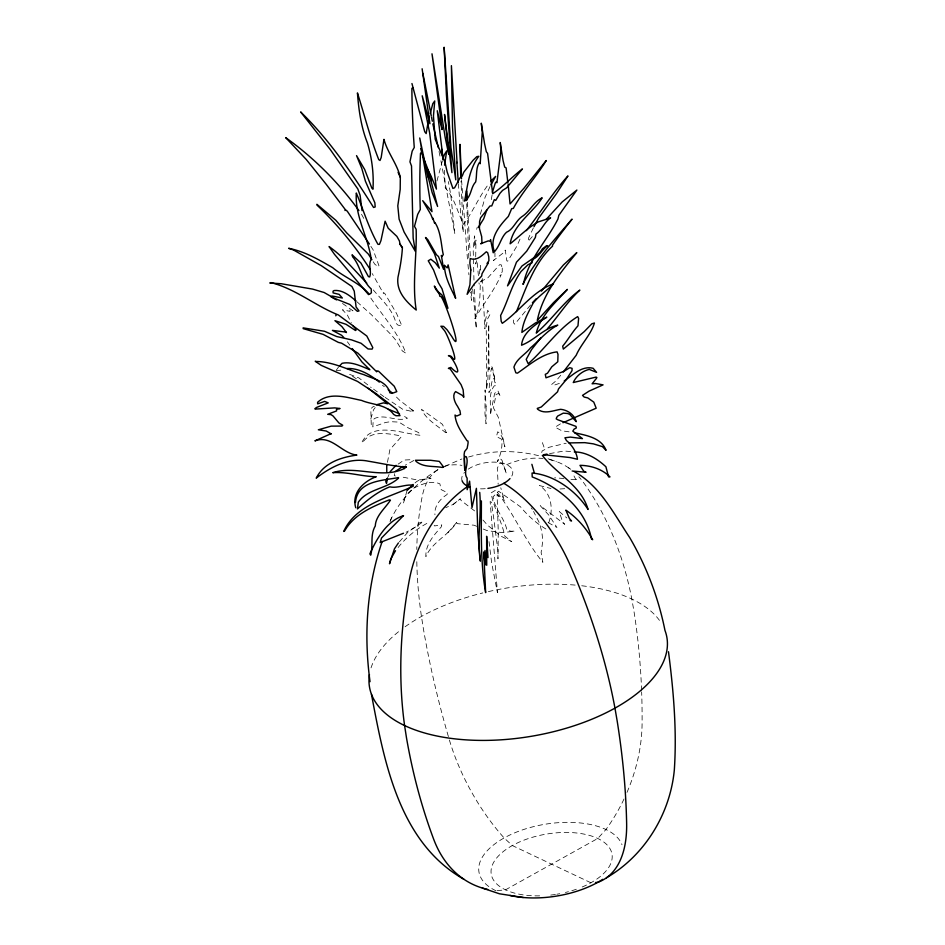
<?xml version="1.0" encoding="UTF-8"?>
<svg xmlns="http://www.w3.org/2000/svg" width="945" height="945" viewBox="0 0 945 945"><rect width="100%" height="100%" fill="white"/><g stroke="black" fill="none" stroke-linecap="round" stroke-linejoin="round"><path stroke-width="0.71" stroke-dasharray="4.72 3.54" d="M482.34 278.551L484.88 328.777L485.6 319.646L487.691 310.232L490.124 314.177L487.325 319.434L486.25 327.738L486.592 388.241L486.592 383.989M444.363 170.265L445.284 187.937C454.864 198.426 457.486 212.282 463.582 224.461C472.807 211.739 479.044 196.737 488.719 183.968M475.701 256.827L475.973 240.065L474.756 246.799L474.591 244.613A6.698 0.933 85.3 0 1 474.992 238.872L474.496 235.884L473.197 249.22L473.965 280.098M479.41 274.003L480.332 265.58L480.438 273.14M492.097 194.977L490.928 202.041M476.67 260.725L475.725 264.009L475.678 258.186M436.956 180.979L442.319 161.052M486.592 387.993L487.856 381.792L488.778 324.253L488.967 369.873L489.415 367.026L490.845 365.762L492.416 367.487L495.523 382.819M387.45 462.318L389.895 449.607L401.318 436.779L400.207 435.81C387.592 433.401 370.452 430.022 362.384 442.921L361.77 442.65C372.082 420.69 403.066 433.92 420.655 435.314L418.564 432.562L408.476 428.002L398.896 422.108L390.746 421.683L385.513 422.462L372.803 426.904L373.251 420.324L374.244 418.635C385.04 413.461 396.357 422.261 407.449 418.257L401.779 414.796M548.773 522.656C553.486 509.875 551.821 493.243 539.371 485.541L550.947 488.494M541.733 452.572L542.158 450.978L549.045 447.28L566.22 443.217M476.658 229.328L477.249 227.166M481.489 279.897L480.981 282.283M407.071 490.443L403.397 503.378L404.33 498.889L406.633 494.294L412.717 489.061M394.49 473.669L394.254 475.548L395.329 475.996M480.343 214.314L485.116 197.186L490.231 186.153M370.783 418.966L373.511 409.823L375.2 407.626M486.604 387.474L486.911 388.029M390.25 521.002C399.912 498.665 418.741 481.241 439.319 468.803A110.789 56.05 60.9 0 0 422.38 495.664A401.259 202.986 60.9 0 0 416.792 549.482M390.025 521.534L391.655 517.447M388.017 476.894L389.068 474.414M519.998 239.12L516.832 246.208L507.678 261.21L506.827 260.82L505.256 250.059L504.406 252.079L493.361 260.536L494.979 259.249L494.944 252.941M533.37 227.922L528.645 237.845L528.031 241.518L533.76 234.927M338.617 366.943L336.467 369.908M530.558 304.999L514.741 324.194L513.596 322.918L513.218 317.579M476.67 526.294L474.036 525.207L457.486 523.672L456.482 522.644C448.143 535.732 432.125 542.076 425.888 556.581C425.285 544.745 433.849 535.154 441.244 526.92L441.74 524.9L434.582 525.94L434.157 525.29M398.093 547.545C406.61 536.772 417.678 527.96 429.94 521.805M560.728 375.248L556.298 380.622L551.549 384.556L554.585 385.017L559.664 383.304M447.918 532.637L456.482 522.644M399.322 541.898L408.075 531.952L423.265 521.664L419.013 523.034L415.847 526.837L406.09 532.283M474.614 510.914L461.16 500.555L460.227 498.877L453.175 504.441L445.662 507.701M453.175 504.441L460.227 498.877M415.056 482.942C419.273 478.442 425.581 479.446 431.074 478.56L427.412 477.532L424.801 479.694L416.497 479.788L400.81 476.776M398.14 464.113L404.141 460.05L411.559 459.66L413.497 460.711L405.192 465.223M560.432 423.856L555.105 427.164L561.838 430.79L571.76 432.219M385.123 397.384L402.724 409.303L412.044 411.488L413.367 410.851M413.733 488.187C421.458 484.218 431.381 480.048 439.874 483.852L441.173 489.64L447.41 492.688L447.068 494.542C440.122 498.818 434.074 506.189 434.936 514.789M445.024 466.145L461.869 458.963M468.59 457.026C491.577 450.127 516.561 449.914 539.749 455.998M549.577 453.624L564.13 451.001L572.847 451.757M564.72 488.695L559.369 489.026M336.042 370.83L341.677 369.991M489.014 541.603L491.66 562.948L497.46 592.633L490.136 501.523L491.353 502.197L493.727 518.25L497.885 550.333L497.956 558.826L498.263 531.988L497.094 494.377L499.232 496.68L502.35 496.16L504.382 500.767L500.779 487.762M497.153 890.662L505.492 889.836L597.748 838.475L605.946 829.533A138.005 97.146 -64.7 0 0 624.739 797.462M412.044 411.488L412.02 410.555L413.591 411.004L409.941 408.299M563.929 478.501L554.632 477.816M570.945 479.304L577.927 479.895L575.576 479.044L573.178 474.402M548.065 458.786L556.392 461.585M483.226 529.023L487.171 530.653L502.622 532.637L514.848 531.114L511.021 531.255L506.957 530.18C504.465 517.919 494.613 509.166 493.101 496.81L498.547 491.199L520.53 506.863C527.912 515.816 537.315 524.239 547.545 529.932M590.897 882.772L512.332 845.551L504.122 837.955A138.005 69.812 60.9 0 1 449.159 739.214A673.301 340.602 60.9 0 1 423.395 628.768L421.446 616.459A401.259 202.986 60.9 0 1 416.792 560.598M342.48 303.451L353.005 310.858L349.898 309.641L350.052 311.366L342.409 309.771L347.252 314.756L351.327 322.966M568.453 467.74L570.804 469.299M373.523 389.127L383.93 396.664M548.1 522.609L556.959 527.487L548.726 515.025L540.209 505.622L564.732 524.298L562.629 522.042L559.239 511.54L566.858 517.931M382.441 385.276L384.32 386.67M356.395 378.839L349.532 374.326L358.982 377.976L371.208 387.58M357.009 301.821L371.397 314.709L391.265 334.825L395.766 340.141L402.346 350.949L405.854 353.206C397.963 331.801 381.615 314.791 369.341 295.809M412.906 410.532L399.723 400.314L394.171 394.774M479.233 284.209L478.973 282.827M373.275 289.926C381.827 300.203 393.026 309.629 395.943 323.225L397.975 325.115L401.956 325.99L396.605 313.575L384.981 293.765L383.611 292.596L383.434 293.422L372.236 273.589M497.094 494.377L499.232 496.68M482.966 520.01L487.49 525.148L501.133 536.228L511.765 541.709L504.807 536.134C501.889 521.108 493.408 507.985 491.152 492.877L495.676 490.136C513.56 512.887 524.522 540.032 542.867 562.322L541.119 552.494L542.832 540.776L541.875 532.271L539.749 523.636L533.559 511.446M531.196 507.867L532.318 509.331M347.382 341.795L349.839 345.197M370.889 246.361L373.133 249.87L378.933 265.639L378.354 266.785L374.811 264.246L372.637 260.832M363.754 218.389L361.002 213.322M542.383 442.614L544.722 449.182M494.471 377.09L491.577 368.007L489.959 375.33L488.931 392.588L490.384 390.131L492.262 380.126L493.892 378.295L495.747 385.714L494.294 385.796C488.045 393.793 491.199 405.476 490.36 415.032L494.601 393.557L496.751 391.053L497.932 390.864L500.448 396.699L498.665 393.463L496.066 394.478L493.491 407.909L498.334 417.359L504.89 446.761L502.031 436.921L499.917 433.365L497.672 431.806L496.432 436.59L501.252 439.023C503.484 444.906 499.952 456.907 498.192 459.305L497.365 461.715L499.657 458.018L502.019 460.321L506.355 473.658L504.075 466.251L501.83 463.44L499.81 463.239L497.294 468.212L498.169 484.336M439.012 151.46L440.618 159.386M440.89 160.709L454.781 233.639L450.812 195.107L448.379 181.582M471.307 291.19L471.508 300.345L470.456 292.277M478.418 275.645L477.095 261.848M467.964 264.411L468.909 274.794M371.243 424.636L370.877 411.264A8.588 5.764 49.3 0 1 374.338 406.315M470.315 256.119L467.338 202.242M472.665 288.934L476.304 328.565L474.118 284.138M458.372 183.613L460.711 213.535L463.274 232.293L460.995 181.275M461.573 180.141L467.633 261.481M468.814 258.02L466.641 201.876M626.996 792.406A138.005 97.146 -64.7 0 0 642.092 723.244A673.301 474 -64.7 0 0 641.643 691.858M641.596 690.5A673.301 474 -64.7 0 0 633.965 611.332L631.815 599.035A401.259 282.484 -64.7 0 0 583.36 482.328A110.789 77.998 -64.7 0 0 578.872 476.8M549.848 459.648A110.789 77.998 -64.7 0 1 570.685 469.334M506.709 464.656A110.789 77.998 -64.7 0 1 543.032 458.502M371.042 667.855A150.751 75.151 -9.4 0 1 400.562 630.126M405.086 626.759A150.751 75.151 -9.4 0 1 482.765 592.928M488.4 591.594A150.751 75.151 -9.4 0 1 575.765 585.144M581.73 585.758A150.751 75.151 -9.4 0 1 661.346 623.157M468.318 469.11A25.798 12.864 -9.4 0 1 500.366 462.707A25.798 12.864 -9.4 0 1 511.328 476.859M485.234 488.683A25.798 12.864 -9.4 0 1 478.713 488.778M462.152 480.934A25.798 12.864 -9.4 0 1 464.538 472.37M495.96 890.757A72.966 36.371 -9.4 0 1 519.951 830.785A72.966 36.371 -9.4 0 1 621.987 844.724M539.642 895.848A61.201 30.512 -9.4 0 1 498.44 855.957A61.201 30.512 -9.4 0 1 595.102 837.317A61.201 30.512 -9.4 0 1 579.037 888.253M576.32 889.245A61.201 30.512 -9.4 0 1 565.382 892.47M559.747 893.698A61.201 30.512 -9.4 0 1 556.877 894.218M555.424 894.442A61.201 30.512 -9.4 0 1 548.206 895.352M443.737 466.724A110.789 56.05 60.9 0 1 461.916 465.377M486.096 406.385L486.049 423.797L484.974 413.875L485.092 389.942L486.096 406.385M502.256 268.049L502.232 271.747L499.905 275.668L501.24 274.57C494.412 290.517 483.533 303.617 474.922 318.642C480.592 307.019 479.859 294.108 480.379 281.74L487.809 277.854L499.621 264.718L501.193 264.765L502.256 268.049M446.359 432.668L445.296 432.408C436.873 425.203 426.266 419.71 421.387 409.209L442.39 424.27L446.359 432.668"/><path stroke-width="1.42" d="M355.745 507.737C351.316 492.947 363.79 481.194 376.252 476.717C361.687 476.54 347.406 471.614 332.782 472.689C355.958 465.034 381.591 479.623 404.318 468.531L404.342 467.645L406.161 467.066L404.342 467.645L402.003 466.771M362.053 210.593L360.092 195.237L357.848 189L330.1 149.31L300.628 111.935C329.38 139.848 352.379 173.656 373.558 207.475L375.177 206.955L374.87 202.809L365.42 181.192L361.77 168.364L356.537 155.618L364.675 169.498L371.857 188.161L372.968 189.224C373.901 173.715 371.94 158.11 367.404 142.908C361.073 126.984 358.71 109.88 357.434 92.905C364.498 115.125 370.192 137.946 378.744 159.622L380.008 160.496L381.189 157.484L383.954 139.352C387.544 152.854 397.195 163.745 400.326 177.412L400.196 189.402L397.798 205.856L399.109 219.157L404.094 232.033L415.363 251.37L413.154 238.199L411.524 165.977L409.941 161.831L412.197 151.105L414.264 147.455C412.823 127.752 412.032 108.002 411.878 88.334L412.823 87.779M428.156 121.893L426.16 133.576L424.742 131.768L411.949 83.538M444.575 165.151L446.69 150.905L444.256 154.862L442.721 159.74M331.293 433.956L326.238 431.026L318.347 429.786L331.211 426.136L341.995 426.065L342.728 425.226L338.924 422.982L333.124 416.036L331.081 414.642L327.679 414.312L336.574 410.921L336.491 409.339L340.082 408.512L334.66 407.886L315.476 409.079L314.768 408.819L316.516 407.449L328.21 402.877L324.655 401.401L317.65 403.858L317.591 402.298C329.51 391.384 347.512 397.632 361.486 400.396C372.058 404.909 386.588 404.306 393.64 414.418L395.99 415.741L400.007 415.67L396.534 409.22L375.567 393.274L357.434 381.378L321.205 365.349L315.217 361.25L315.89 361.486C332.829 361.569 347.984 369.92 363.896 374.657C373.334 378.957 387.084 381.237 389.872 392.837L392.175 393.356L396.794 391.643L394.254 386.245L378.496 371.172L376.949 370.912L376.701 371.834L357.942 353.17L341.594 343.177L338.334 342.385L323.119 334.365L303.215 328.636L303.109 327.88L324.478 331.258L336.68 336.526L351.375 339.822L361.014 343.248L368.054 348.953L372.082 349.13L372.814 347.642L366.802 336.007L338.381 314.98C315.547 305.932 295.466 288.768 270.92 282.602L269.786 283.016L281.173 283.724L312.535 289.087L324.147 292.513L333.892 298.1L349.815 304.467L357.387 311.354L359.017 310.929L356.076 306.936L354.257 291.143L351.93 286.512L321.359 265.71L293.6 250.059L288.638 248.299C304.633 251.417 318.63 259.568 332.687 267.671C344.393 277.511 359.454 282.756 369.448 294.367L371.373 292.82L371.231 288.969C361.498 280.334 360.86 266.277 352.627 256.804L352.083 254.784L360.943 263.064L368.432 276.625L369.684 276.944C371.976 271.168 367.794 264.907 371.208 259.202C368.077 236.569 354.824 216.511 356.312 193.016C363.471 210.05 368.833 228.312 377.965 244.33L379.394 244.377L380.941 240.668L385.111 221.201L388.206 228.217L396.876 236.38L399.428 240.963L400.03 244.235L402.405 247.732C401.814 257.701 400.148 267.329 397.999 277.121C395.967 291.367 406.149 301.774 416.225 310.055C411.961 284.055 417.017 256.071 416.143 229.34L414.489 226.327L417.678 214.397L420.289 209.506C419.568 190.76 419.698 172.014 420.478 153.373L421.612 152.216M387.497 478.135L386.517 483.403L385.761 481.489L387.403 478.359M479.706 492.38C481.796 515.049 476.776 538.272 480.355 561.153L477.804 531.846L476.398 488.329L471.992 507.607L469.594 481.147L467.173 489.699L467.125 478.17C462.802 472.606 469.287 463.404 466.346 456.789L464.964 456.435L464.408 458.644L464.739 470.456L464.113 454.51L464.586 451.568L467.137 448.391C467.22 446.89 469.417 439.768 466.995 440.736C462.01 432.999 455.726 424.482 455.029 415.044L456.695 416.036L460.534 414.406L459.943 410.732L457.51 406.279C454.888 402.735 451.71 395.199 455.584 391.573L462.388 395.423L463.806 397.278L463.133 389.824L461.089 384.686L450.139 368.881L448.391 368.373L450.859 367.416C464.905 381.579 453.813 358.746 449.099 355.556L448.414 355.722L451.273 356.383C461.361 370.286 446.737 331.624 443.831 329.899L440.866 326.214L443.548 326.391L446.973 329.64L451.84 336.574C464.349 358.45 445.355 300.876 440.854 296.399L439.897 296.352C439.673 292.43 435.444 290.67 434.771 286.796L434.322 286.063L438.326 291.946L441.965 294.958L447.965 308.271L442.024 288.816L438.326 282.614L433.59 270.022L428.239 260.773L430.849 259.225L435.385 262.875L439.319 268.132L434.464 253.744L425.51 237.49L427.719 239.522L436.507 254.807L438.456 256.508L443.595 269.372L441.374 255.398L441.787 256.697L443.311 254.583C441.303 247.047 441.161 231.513 434.818 222.418L434.546 223.138L432.916 218.118L432.857 219.5L430.849 214.491L422.71 200.671L431.995 211.668L419.734 137.982L427.908 176.939L427.754 175.404L432.184 192.685L437.594 206.447L430.991 180.849L426.644 169.096L427.01 168.564L430.755 175.38L436.436 189.106L429.691 133.221L422.202 95.788L429.916 123.748L422.12 68.761M428.498 120.499L429.55 116.318M430.258 113.53L432.786 103.714L434.747 100.961L433.448 115.975L435.184 139.21L444.941 162.15L447.15 171.931L452.891 188.386L454.592 187.819L460.038 177.778L462.329 175.817L463.688 172.309L473.091 160.248L476.812 156.646L478.808 156.279C469.063 169.179 467.621 185.692 464.574 201.108C471.614 196.761 470.386 187.488 475.654 181.948C477.142 175.569 475.571 167.997 479.505 162.446L480.19 163.709L482.257 132.371L481.288 123.193L484.584 143.829L486.332 151.743L487.585 153.362L492.699 193.713C503.449 186.531 512.261 176.585 522.431 168.931L506.579 187.878L502.622 190.358L499.964 193.312L495.735 200.375L494.329 199.596L491.766 205.915L489.982 205.975L480.639 217.752L479.599 221.402L479.446 228.584L481.678 236.64L481.997 243.314L480.627 243.739L488.246 240.892L489.935 241.235L490.585 239.593L493.207 252.764C499.763 247.342 500.496 237.797 506.508 232.269C513.442 229.269 515.686 221.095 521.723 216.783C529.885 211.739 533.441 201.994 542.17 197.788C533.098 212.542 513.123 224.508 510.158 243.798C519.455 236.392 527.7 227.757 538.272 221.898L550.628 217.882C544.226 221.921 542.241 229.907 535.969 234.029L535.378 237.408L526.731 251.146L516.478 262.178L507.524 285.886L522.006 265.97L534.775 257.099L540.327 252.008L542.454 248.736L546.612 245.676L547.734 245.759C542.087 249.185 539.394 256.497 532.826 259.367L531.893 262.923L527.924 264.777L521.014 271.546C511.505 284.858 508.044 301.16 500.626 315.453L501.204 321.3L502.267 323.32C519.963 310.929 532.425 291.438 553.427 283.843C547.108 290.54 539.134 295.525 533.228 302.991C528.432 312.263 522.939 321.595 521.876 332.392L535.319 323.036L546.812 317.154C536.819 323.71 522.668 331.978 521.545 345.232C534.598 340.2 543.8 328.246 557.786 325.163C547.108 330.514 539.453 340.294 530.452 347.937C525.266 354.729 516.797 358.403 513.915 367.109L515.852 372.85L517.494 373.145C529.637 364.746 542.005 353.619 557.089 351.871L557.999 354.351L557.786 361.758L551.774 366.837L547.521 373.192L545.289 374.35L545.986 377.811L563.574 371.503L569.764 367.688L572.091 368.349L572.008 370.688L565.89 380.091L558.53 388.903L557.538 391.832L541.272 407L537.28 408.394L537.599 409.209C544.485 414.571 553.108 410.508 560.704 409.315C567.756 410.083 574.288 414.654 576.214 421.671L569.646 414.312L567.508 413.485L563.279 413.142L557.739 416.024L556.652 417.466L556.227 418.871L557.751 419.745L576.013 426.396L576.32 427.943L574.076 429.16L572.8 431.144L582.451 438.622L570.426 437.098L564.921 437.783L566.433 440.524A22.267 14.931 49.3 0 1 577.478 459.27L570.142 457.557L546.86 455.017L542.335 455.407C556.558 474.142 581.187 485.423 588.073 509.473C576.072 490.833 554.408 474.945 532.07 473.02L532.212 476.93C559.275 487.407 585.853 509.142 591.428 538.874L592.68 539.725C586.065 528.054 576.934 517.718 565.854 510.111L569.386 518.427L571.536 520.99L570.048 520.388M492.404 192.225L495.298 183.082L496.16 181.948L496.893 182.739L500.909 150.846L500.224 142.506L503.059 160.508L504.701 167.111L506.107 167.867L507.937 183.212M382.17 541.473C366.802 586.372 363.612 634.804 370.038 681.676M486.876 209.92L483.651 218.886L478.312 227.343M355.474 502.504C357.198 480.769 382.158 480.627 398.483 477.603L398.577 478.099C386.859 489.002 367.581 488.695 358.309 502.232L357.458 508.93C367.038 500.177 377.504 491.695 389.765 486.852C397.55 488.577 405.24 484.147 413.012 485.187L413.237 486.202C388.962 497.59 355.875 504.429 343.696 531.433L344.405 531.303C353.737 514.541 372.176 506.638 389.186 499.905L390.439 500.129C385.229 508.339 375.697 515.757 375.283 525.963C369.849 535.213 373.417 545.608 370.7 555.188L369.908 553.817C376.76 538.485 386.883 521.002 403.527 515.616L381.567 537.929L380.173 542.524L403.48 533.252M516.407 311.661C525.916 288.804 533.878 263.312 552.589 246.125L552.447 245.192C558.566 236.415 565.441 227.568 572.056 219.134C554.479 239.546 535.768 260.04 522.798 284.28L523.471 283.996C528.397 259.072 546.848 240.999 557.963 218.98L558.838 215.295L576.875 190.063L562.157 201.97L546.08 219.453M335.77 315.807L336.29 314.791M345.008 210.534L345.421 209.755L326.131 184.204L306.239 159.469L285.685 137.616C313.905 157.791 338.629 182.598 358.923 210.558M534.019 226.705L538.555 218.2L556.404 193.713L567.957 175.935C552.541 192.886 540.469 212.743 526.306 230.639M396.038 465.318L390.143 471.649M490.904 184.984L495.641 176.396L490.998 181.003M547.391 328.789C558.341 316.02 567.472 301.597 579.84 290.115C564.118 301.561 553.168 317.803 538.851 330.785L536.276 333.112C540.398 315.583 555.743 302.471 567.366 289.383L553.581 302.554L537.303 320.367C542.69 293.907 560.243 272.869 576.816 252.61L563.409 264.978L541.39 291.154M398.412 542.938L394.478 548.785L389.505 563.775L390.84 558.79L395.506 550.711M480.993 501.476L481.395 500.944C481.395 531.326 480.32 562.381 485.647 592.633L483.745 551.963L485.057 565.051L485.009 550.439L486.722 565.275L486.64 536.264L487.998 557.597M563.303 371.928L576.178 355.308C580.974 344.134 591.003 334.554 594.452 322.989L591.759 323.851L584.305 331.565L563.326 349.095L562.688 346.165C568.122 339.716 572.221 332.156 577.986 325.812L578.612 318.441L577.678 316.61C558.141 328.6 544.97 349.059 528.184 363.742L526.2 359.383L531.527 349.638L540.859 337.755M407.071 490.443L413.059 484.431M532.378 302.778L536.264 298.691M339.479 366.034L342.102 363.293C351.481 361.285 361.273 366.223 369.861 369.755L361.805 361.793L352.284 348.587M404.318 468.531L405.901 467.054M564.224 380.953C572.753 375.153 581.73 365.384 593.129 368.29L596.602 372.354L589.267 369.412C582.415 370.924 576.072 376.134 573.261 382.536L596.13 377.09L596.874 377.516L596.413 378.39L592.113 383.8L595.563 383.516L603.064 384.863L589.03 391.147L582.522 395.376L584.164 397.054L587.755 397.904L593.791 402.121L596.189 408.205L562.996 422.698M606.477 877.775C644.809 855.508 670.17 813.834 674.328 769.962C676.951 730.461 673.549 690.889 668.481 651.731M395.258 471.496L402.889 466.428M330.904 433.731L314.898 440.878C331.423 434.499 341.606 453.47 356.891 455.088C340.684 457.297 323.922 462.849 316.209 478.146C330.833 466.795 349.343 457.132 368.597 461.243C380.811 463.251 392.931 466.086 405.37 467.043M376.382 404.791L383.481 402.865L387.816 403.822L368.196 388.206M543.588 454.734L547.001 454.096M595.504 882.512L597.783 882.335A138.005 69.812 60.9 0 0 626.63 823.296A673.301 340.602 60.9 0 0 617.097 720.527L614.959 708.136A401.259 202.986 60.9 0 0 570.461 565.819A110.789 56.05 60.9 0 0 503.827 483.32M568.925 442.921L584.742 442.65L593.436 443.866L602.449 446.642L606.076 450.352C601.363 437.712 586.065 435.314 574.56 432.763M346.106 332.132L332.404 330.384L341.57 335.239L343.708 337.4M346.98 368.503C359.1 367.959 370.263 374.775 379.323 382.111M574.3 451.899C586.302 451.958 597.394 458.845 605.922 466.783L608.533 476.859L609.962 476.882C602.142 469.039 590.873 465.46 579.958 465.33L583.691 471.153L586.077 472.264L572.127 471M523.294 897.502L499.432 893.781L482.375 888.052M388.312 409.209L399.475 413.78M422.828 73.285L431.274 115.822M332.746 297.852L336.585 299.896M574.324 471.626C600.252 486.096 613.825 513.796 629.701 537.575C646.474 566.303 658.441 597.807 664.973 630.433A150.751 75.151 -9.4 0 1 525.798 737.171A150.751 75.151 -9.4 0 1 369.448 674.612M463.901 879.275C398.849 842.361 384.119 761.564 371.432 694.162M345.421 209.755L347.264 211.184L369.389 244.023M388.182 389.671L392.163 392.907M356.005 300.947C349.993 295.773 342.468 289.619 334.081 290.552L333.018 291.237L333.124 292.903L339.16 294.391L342.35 298.018L332.297 296.045L330.833 296.47L331.459 297.167M366.755 283.075C354.694 270.424 343.389 256.709 329.061 246.55L334.495 254.347L368.55 294.639M352.65 325.446L355.036 328.057L356.088 330.029L355.485 330.49L346.035 324.3L334.92 320.674L341.901 326.58L346.461 332.605M402.405 247.732L400.03 244.235M371.905 259.698L368.385 254.146L346.756 232.931L335.818 220.279L316.929 204.309L317.059 205.171C337.353 224.402 355.296 246.149 370.357 269.703M400.326 177.412L398.081 172.333M442.933 157.52L437.275 110.742L442.036 129.571L442.047 128.166L431.995 53.806L445.142 137.308L448.745 154.437L444.528 114.451L451.923 172.663L446.394 94.24L444.126 47.25L450.93 147.526L455.762 179.857L452.537 127.362L451.403 65.654L457.073 162.823M494.495 251.653C488.778 238.447 499.87 225.276 508.351 216.44L511.682 208.621L513.3 208.467C522.538 191.386 536.134 177.164 546.234 160.532L524.073 188.079L510.064 203.931L508.162 184.559M431.44 181.298C429.29 169.911 423.183 159.87 420.808 148.637M531.881 464.314L534.232 472.606M431.534 117.168L432.326 121.22M432.845 123.913L438.326 147.633M441.705 149.074L442.378 155.004M458.266 182.243L456.86 162.257M467.208 199.596L466.546 190.831L466.594 200.541M461.491 178.723L459.979 144.361L460.735 177.164M386.741 465.153L386.777 471.768M487.703 889.446A138.005 97.146 -64.7 0 1 433.696 839.278A673.301 474 -64.7 0 1 406.515 737.962L404.59 725.547A401.259 282.484 -64.7 0 1 409.48 579.143A110.789 77.998 -64.7 0 1 467.834 486.309M510.005 478.583A25.798 12.864 -9.4 0 1 487.904 488.388M470.161 487.23A25.798 12.864 -9.4 0 1 462.152 480.934M602.792 879.322A72.966 36.371 -9.4 0 1 509.957 895.458M444.41 265.368C444.776 277.381 450.576 287.623 455.644 298.313L448.119 264.883L447.233 267.872L444.41 265.368M470.834 270.01L469.925 284.799L467.113 294.332L474.544 283.606L481.619 276.141L482.056 273.648L488.187 263.123L487.053 263.501L488.919 260.725L488.778 256.839L487.691 252.74L486.309 251.783C481.891 255.658 476.752 261.068 470.22 258.576L469.842 262.993L470.834 270.01M443.548 467.007L442.307 467.456C433.495 465.802 423.726 467.61 416.249 461.538L415.398 460.274L430.636 460.286L439.319 461.384L443.548 467.007"/></g></svg>
